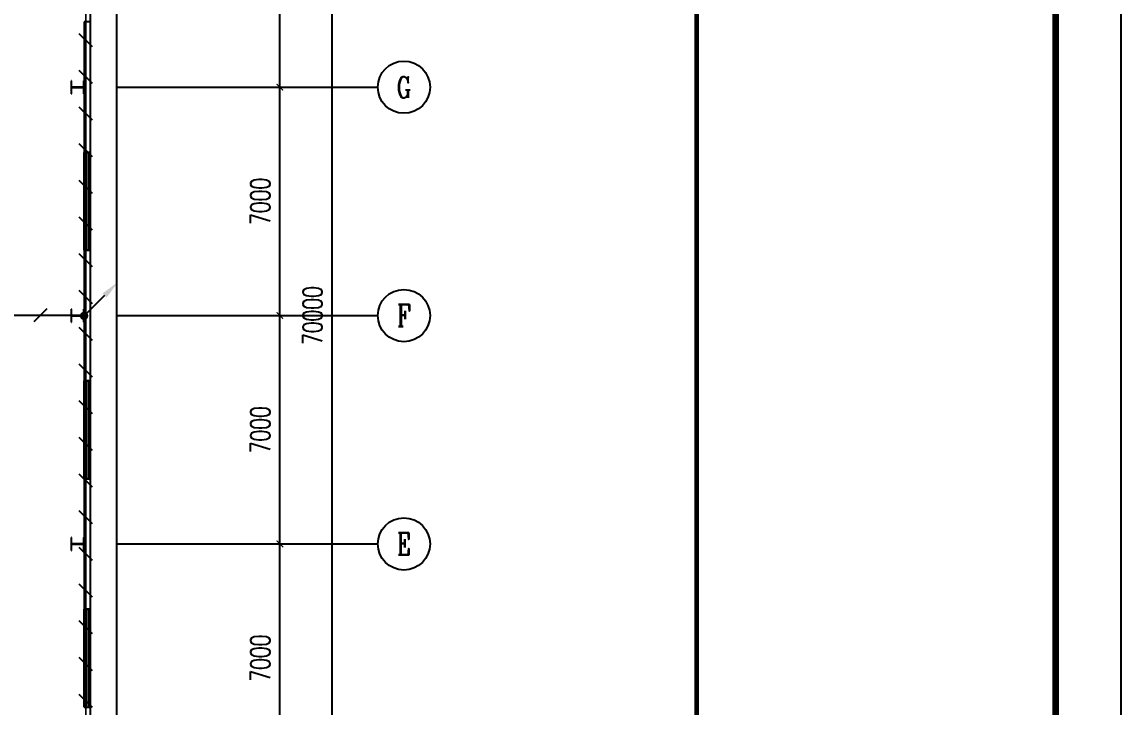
# Model space of a CAD drawing. Extents: x -417156 to 1571408, y 205758 to 1045562.
# Drawn here: x 1537733 to 1571408, y 917454 to 938454 of the extents above; entities that cross this region are included whole.
import ezdxf
from ezdxf.enums import TextEntityAlignment as Align

# ---------------------------------------------------------------- set-up
doc = ezdxf.new("R2010")
doc.units = 0
doc.header["$LTSCALE"] = 1000
doc.header["$MEASUREMENT"] = 0
doc.linetypes.add('CENTER2', pattern=[1.14, 0.75, -0.13, 0.13, -0.13])
doc.layers.get('0').update_dxf_attribs({"linetype": 'CONTINUOUS'})
doc.layers.get('DEFPOINTS').update_dxf_attribs({"linetype": 'CONTINUOUS'})
for name, color, linetype in [('AXIS', 3, 'CONTINUOUS'), ('AXIS_TEXT', 7, 'CONTINUOUS'), ('COLUMN', 99, 'CONTINUOUS'), ('GROUND', 2, 'CONTINUOUS'), ('LWIRE', 4, 'CONTINUOUS'), ('PP-PM-TK', 7, 'CONTINUOUS'), ('PUB_TITLE', 4, 'CONTINUOUS'), ('SHTLN', 4, 'CONTINUOUS'), ('WALL', 9, 'CONTINUOUS'), ('WINDOW', 99, 'CONTINUOUS'), ('WIRE-接地', 4, 'CONTINUOUS')]:
    doc.layers.add(name, color=color, linetype=linetype)
doc.styles.add('_TCH_AXIS', font='COMPLEX', dxfattribs={"bigfont": 'GBCBIG'})
doc.styles.add('COMPLEX', font='COMPLEX')
doc.styles.add('DIM_FONT', font='SIMPLEX', dxfattribs={"width": 0.7, "bigfont": 'GBCBIG'})
doc.styles.get("Standard").update_dxf_attribs({"font": 'gbenor.shx', "bigfont": 'gbcbig.shx'})
doc.dimstyles.new('DIMN200', dxfattribs={"dimscale": 2, "dimtxt": 300, "dimasz": 100, "dimexe": 250, "dimexo": 300, "dimgap": 150, "dimtad": 1, "dimdec": 0, "dimzin": 0, "dimtxsty": 'DIM_FONT', "dimblk": 'ARCHTICK', "dimcen": 0.09, "dimclrt": 7, "dimazin": 3, "dimtfac": 1, "dimtdec": 0, "dimtix": 1, "dimtmove": 0, "dimatfit": 3, "dimtolj": 1, "dimtzin": 0})

# ---------------------------------------------------------------- blocks, each defined once
blk = doc.blocks.new('_AXISO')
blk.add_circle((0, 0), 0.5)
at = {"layer": 'AXIS_TEXT', "style": 'COMPLEX', "width": 1.041667}
blk.add_attdef('A', text='', height=0.56, dxfattribs=at).set_placement((-0.25, -0.28), (0.25, -0.28), align=Align.FIT)
blk = doc.blocks.new('_ARCHTICK')
at = {"color": 0, "linetype": 'BYBLOCK', "const_width": 0.15}
blk.add_lwpolyline([(-0.5, -0.5), (0.5, 0.5)], dxfattribs=at)
blk = doc.blocks.new('*D72')
at = {"layer": 'AXIS', "color": 0}
for p, q in [((353709, 286158), (360209, 286158)), ((359709, 216158), (359709, 286158)), ((353709, 216158), (360209, 216158))]:
    blk.add_line(p, q, dxfattribs=at)
at = {"layer": 'DEFPOINTS', "color": 0}
for p in [(353109, 286158), (359709, 286158), (353109, 216158)]:
    blk.add_point(p, dxfattribs=at)
at = {"layer": 'AXIS', "color": 0, "xscale": 200, "yscale": 200, "zscale": 200}
for p, rotation in [((359709, 286158), 90), ((359709, 216158), 270)]:
    blk.add_blockref('_ARCHTICK', p, dxfattribs=dict(at, rotation=rotation))
at = {"layer": 'AXIS', "color": 7, "insert": (359109, 251158), "char_height": 600, "attachment_point": 5, "rotation": 90, "style": 'DIM_FONT'}
blk.add_mtext('\\A1;70000', dxfattribs=at)
blk = doc.blocks.new('*D77')
at = {"layer": 'AXIS', "color": 0}
for p, q in [((353709, 244158), (358609, 244158)), ((358109, 237158), (358109, 244158)), ((353709, 237158), (358609, 237158))]:
    blk.add_line(p, q, dxfattribs=at)
at = {"layer": 'DEFPOINTS', "color": 0}
for p in [(353109, 244158), (358109, 244158), (353109, 237158)]:
    blk.add_point(p, dxfattribs=at)
at = {"layer": 'AXIS', "color": 0, "xscale": 200, "yscale": 200, "zscale": 200}
for p, rotation in [((358109, 244158), 90), ((358109, 237158), 270)]:
    blk.add_blockref('_ARCHTICK', p, dxfattribs=dict(at, rotation=rotation))
at = {"layer": 'AXIS', "color": 7, "insert": (357509, 240658), "char_height": 600, "attachment_point": 5, "rotation": 90, "style": 'DIM_FONT'}
blk.add_mtext('\\A1;7000', dxfattribs=at)
blk = doc.blocks.new('*D78')
at = {"layer": 'AXIS', "color": 0}
for p, q in [((353709, 251158), (358609, 251158)), ((358109, 244158), (358109, 251158)), ((353709, 244158), (358609, 244158))]:
    blk.add_line(p, q, dxfattribs=at)
at = {"layer": 'DEFPOINTS', "color": 0}
for p in [(353109, 251158), (358109, 251158), (353109, 244158)]:
    blk.add_point(p, dxfattribs=at)
at = {"layer": 'AXIS', "color": 0, "xscale": 200, "yscale": 200, "zscale": 200}
for p, rotation in [((358109, 251158), 90), ((358109, 244158), 270)]:
    blk.add_blockref('_ARCHTICK', p, dxfattribs=dict(at, rotation=rotation))
at = {"layer": 'AXIS', "color": 7, "insert": (357509, 247658), "char_height": 600, "attachment_point": 5, "rotation": 90, "style": 'DIM_FONT'}
blk.add_mtext('\\A1;7000', dxfattribs=at)
blk = doc.blocks.new('*D79')
at = {"layer": 'AXIS', "color": 0}
for p, q in [((353709, 258158), (358609, 258158)), ((358109, 251158), (358109, 258158)), ((353709, 251158), (358609, 251158))]:
    blk.add_line(p, q, dxfattribs=at)
at = {"layer": 'DEFPOINTS', "color": 0}
for p in [(353109, 258158), (358109, 258158), (353109, 251158)]:
    blk.add_point(p, dxfattribs=at)
at = {"layer": 'AXIS', "color": 0, "xscale": 200, "yscale": 200, "zscale": 200}
for p, rotation in [((358109, 258158), 90), ((358109, 251158), 270)]:
    blk.add_blockref('_ARCHTICK', p, dxfattribs=dict(at, rotation=rotation))
at = {"layer": 'AXIS', "color": 7, "insert": (357509, 254658), "char_height": 600, "attachment_point": 5, "rotation": 90, "style": 'DIM_FONT'}
blk.add_mtext('\\A1;7000', dxfattribs=at)
blk = doc.blocks.new('*D80')
at = {"layer": 'AXIS', "color": 0}
for p, q in [((353709, 265158), (358609, 265158)), ((358109, 258158), (358109, 265158)), ((353709, 258158), (358609, 258158))]:
    blk.add_line(p, q, dxfattribs=at)
at = {"layer": 'DEFPOINTS', "color": 0}
for p in [(353109, 265158), (358109, 265158), (353109, 258158)]:
    blk.add_point(p, dxfattribs=at)
at = {"layer": 'AXIS', "color": 0, "xscale": 200, "yscale": 200, "zscale": 200}
for p, rotation in [((358109, 265158), 90), ((358109, 258158), 270)]:
    blk.add_blockref('_ARCHTICK', p, dxfattribs=dict(at, rotation=rotation))
at = {"layer": 'AXIS', "color": 7, "insert": (357509, 261658), "char_height": 600, "attachment_point": 5, "rotation": 90, "style": 'DIM_FONT'}
blk.add_mtext('\\A1;7000', dxfattribs=at)
blk = doc.blocks.new('$WINLIB2D$00000001')
for p, q in [((-0.5, 0.5), (0.5, 0.5)), ((-0.5, 0.5), (-0.5, -0.5)), ((0.5, -0.5), (0.5, 0.5)), ((0.5, 0.167), (-0.5, 0.167)), ((0.5, -0.167), (-0.5, -0.167)), ((-0.5, -0.5), (0.5, -0.5))]:
    blk.add_line(p, q)
blk = doc.blocks.new('$TELECSYS$00000008')
blk.add_line((0.4, 0.4), (-0.4, -0.4))
blk = doc.blocks.new('$TELECSYS$00000079')
for p, q in [((0.7, 0.7), (0, 0)), ((0.104, 0.104), (0.104, 0.104)), ((-0.104, -0.104), (-0.104, -0.104))]:
    blk.add_line(p, q)
at = {"const_width": 0.142}
blk.add_lwpolyline([(-0.071, 0, 1), (0.071, 0, 1)], format="xyb", close=True, dxfattribs=at)
blk.add_solid([(0.63, 0.77), (0.77, 0.63), (1.15, 1.15)])
at = {"width": 0.8, "flags": 9}
blk.add_attdef('A', (0, 0), '', height=0.00002, dxfattribs=at)
blk = doc.blocks.new('E22')
at = {"layer": 'AXIS', "color": 8}
for p, q in [((353109, 258157.7), (361109, 258157.7)), ((353109, 251157.7), (361109, 251157.7)), ((353109, 244157.7), (361109, 244157.7))]:
    blk.add_line(p, q, dxfattribs=at)
at = {"layer": 'COLUMN', "color": 8}
for p, q in [((351725, 258357.7), (351709, 258357.7)), ((351709, 258357.7), (351709, 257957.7)), ((351725, 258162.7), (351725, 258357.7)), ((352109, 258357.7), (352093, 258357.7)), ((352093, 258357.7), (352093, 258162.7)), ((352109, 257957.7), (352109, 258357.7)), ((351709, 257957.7), (351725, 257957.7)), ((352093, 258162.7), (351725, 258162.7)), ((351725, 258152.7), (352093, 258152.7)), ((351725, 257957.7), (351725, 258152.7)), ((352093, 258152.7), (352093, 257957.7)), ((352093, 257957.7), (352109, 257957.7)), ((351725, 251357.7), (351709, 251357.7)), ((351709, 251357.7), (351709, 250957.7)), ((351725, 251162.7), (351725, 251357.7)), ((352109, 251357.7), (352093, 251357.7)), ((352093, 251357.7), (352093, 251162.7)), ((352109, 250957.7), (352109, 251357.7)), ((351709, 250957.7), (351725, 250957.7)), ((352093, 251162.7), (351725, 251162.7)), ((351725, 251152.7), (352093, 251152.7)), ((351725, 250957.7), (351725, 251152.7)), ((352093, 251152.7), (352093, 250957.7)), ((352093, 250957.7), (352109, 250957.7)), ((351725, 244357.7), (351709, 244357.7)), ((351709, 244357.7), (351709, 243957.7)), ((351725, 244162.7), (351725, 244357.7)), ((352093, 244162.7), (351725, 244162.7)), ((351725, 244152.7), (352093, 244152.7)), ((351725, 243957.7), (351725, 244152.7)), ((352109, 244357.7), (352093, 244357.7)), ((352093, 244357.7), (352093, 244162.7)), ((352093, 244152.7), (352093, 243957.7)), ((352109, 243957.7), (352109, 244357.7)), ((351709, 243957.7), (351725, 243957.7)), ((352093, 243957.7), (352109, 243957.7))]:
    blk.add_line(p, q, dxfattribs=at)
at = {"layer": 'GROUND', "color": 8}
for p, q in [((352309, 236957.7), (352309, 265357.7)), ((353109, 236957.7), (353109, 265357.7))]:
    blk.add_line(p, q, dxfattribs=at)
at = {"layer": 'WALL', "color": 8}
for p, q in [((352309, 260157.7), (352109, 260157.7)), ((352109, 260157.7), (352109, 258357.7)), ((352309, 258157.7), (352309, 260157.7)), ((352109, 257957.7), (352109, 256157.7)), ((352309, 256157.7), (352309, 258157.7)), ((352109, 256157.7), (352309, 256157.7)), ((352309, 253157.7), (352109, 253157.7)), ((352109, 253157.7), (352109, 251357.7)), ((352309, 251157.7), (352309, 253157.7)), ((352109, 250957.7), (352109, 249157.7)), ((352309, 249157.7), (352309, 251157.7)), ((352109, 249157.7), (352309, 249157.7)), ((352309, 246157.7), (352109, 246157.7)), ((352109, 246157.7), (352109, 244357.7)), ((352309, 244157.7), (352309, 246157.7)), ((352309, 242157.7), (352309, 244157.7)), ((352109, 243957.7), (352109, 242157.7)), ((352109, 242157.7), (352309, 242157.7))]:
    blk.add_line(p, q, dxfattribs=at)
at = {"layer": 'AXIS', "color": 8}
ref = blk.add_blockref('_AXISO', (361909, 258157.7), dxfattribs=dict(at, xscale=1600, yscale=1600, zscale=1600))
ref.add_attrib('A', 'G', dxfattribs={"layer": 'AXIS_TEXT', "color": 8, "height": 641, "style": '_TCH_AXIS', "width": 0.833333}).set_placement((361680.1, 257837.2), (362137.9, 257837.2), align=Align.FIT)
ref = blk.add_blockref('_AXISO', (361909, 251157.7), dxfattribs=dict(at, xscale=1600, yscale=1600, zscale=1600))
ref.add_attrib('A', 'F', dxfattribs={"layer": 'AXIS_TEXT', "color": 8, "height": 674.8, "style": '_TCH_AXIS', "width": 0.8125}).set_placement((361700.1, 250820.4), (362117.8, 250820.4), align=Align.FIT)
ref = blk.add_blockref('_AXISO', (361909, 244157.7), dxfattribs=dict(at, xscale=1600, yscale=1600, zscale=1600))
ref.add_attrib('A', 'E', dxfattribs={"layer": 'AXIS_TEXT', "color": 8, "height": 674.8, "style": '_TCH_AXIS', "width": 0.8125}).set_placement((361700.1, 243820.4), (362117.8, 243820.4), align=Align.FIT)
at = {"layer": 'WINDOW', "color": 8, "xscale": 3000, "yscale": 200, "zscale": 3000, "rotation": 90}
for p in [(352209, 254657.7), (352209, 247657.7), (352209, 240657.7)]:
    blk.add_blockref('$WINLIB2D$00000001', p, dxfattribs=at)
at = {"layer": 'AXIS', "color": 8}
for p1, p2, distance, picture, middle in [((353109, 216157.7), (353109, 286157.7), -6600, '*D72', (359109, 251157.7)), ((353109, 258157.7), (353109, 265157.7), -5000, '*D80', (357509, 261657.7)), ((353109, 251157.7), (353109, 258157.7), -5000, '*D79', (357509, 254657.7)), ((353109, 244157.7), (353109, 251157.7), -5000, '*D78', (357509, 247657.7)), ((353109, 237157.7), (353109, 244157.7), -5000, '*D77', (357509, 240657.7))]:
    dim = blk.add_aligned_dim(p1=p1, p2=p2, distance=distance, dimstyle='DIMN200', dxfattribs=at)
    dim.commit()
    dim.dimension.update_dxf_attribs({"geometry": picture, "text_midpoint": middle})

msp = doc.modelspace()

# ---------------------------------------------------------------- linework, layer by layer
at = {"layer": 'PP-PM-TK', "color": 4, "const_width": 140}
msp.add_lwpolyline([(1558408, 984603), (1558408, 869803)], dxfattribs=at)
at = {"layer": 'PUB_TITLE'}
msp.add_lwpolyline([(1403208, 867803), (1571408, 867803), (1571408, 986603), (1403208, 986603)], close=True, dxfattribs=at)
at = {"layer": 'PUB_TITLE', "const_width": 200}
msp.add_lwpolyline([(1408208, 869803), (1569408, 869803), (1569408, 984603), (1408208, 984603)], close=True, dxfattribs=at)
at = {"layer": 'WIRE-接地', "linetype": 'CENTER2', "const_width": 60}
for points in [[(1425609, 964296), (1539690, 964296), (1539690, 894615), (1425601, 894615), (1425601, 964296)], [(1425652, 929465), (1539565, 929465)]]:
    msp.add_lwpolyline(points, dxfattribs=at)

# ---------------------------------------------------------------- block references
msp.add_blockref('E22', (1187527, 678296))
at = {"layer": 'LWIRE', "xscale": 900, "yscale": 900, "zscale": 900}
msp.add_blockref('$TELECSYS$00000079', (1539636, 929443), dxfattribs=at)
at = {"layer": 'SHTLN', "xscale": 500, "yscale": 500, "zscale": 500, "rotation": 270}
for p in [(1539690, 937893), (1539690, 936768), (1539690, 935643), (1539690, 934518), (1539690, 933393), (1539690, 932268), (1539690, 931143), (1539690, 930018), (1539690, 928893), (1539690, 927768), (1539690, 926643), (1539690, 925518), (1539690, 924393), (1539690, 923268), (1539690, 922143), (1539690, 921018), (1539690, 919893), (1539690, 918768), (1539690, 917643)]:
    msp.add_blockref('$TELECSYS$00000008', p, dxfattribs=at)
at = {"layer": 'SHTLN', "xscale": 500, "yscale": 500, "zscale": 500}
msp.add_blockref('$TELECSYS$00000008', (1538296, 929465), dxfattribs=at)

doc.saveas('drawing.dxf')
